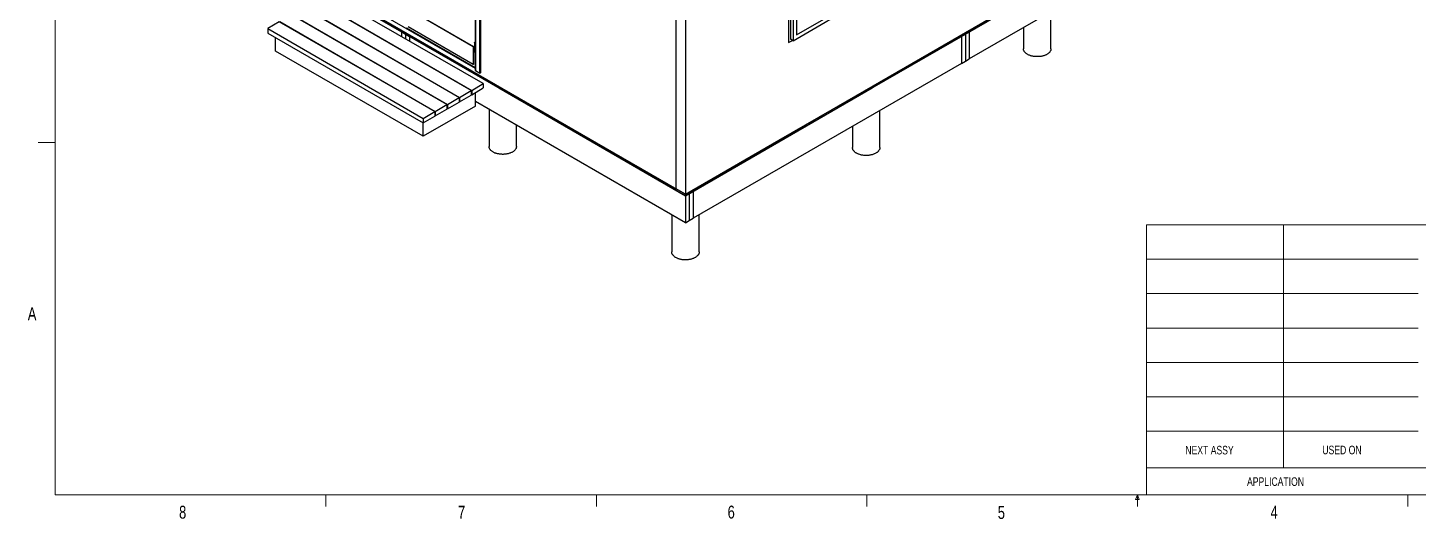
# Model space of a CAD drawing. Header units: inches. Extents: x 0.4 to 16.6, y 0.2 to 10.8.
# Drawn here: x 0.43 to 10.54, y 0.22 to 3.79 of the extents above; entities that cross this region are included whole.
import ezdxf

# ---------------------------------------------------------------- set-up
doc = ezdxf.new("R2010")
doc.units = ezdxf.units.IN
doc.header["$MEASUREMENT"] = 0
doc.styles.add('SLDTEXTSTYLE0', font='TXT', dxfattribs={"width": 0.75})

msp = doc.modelspace()

# ---------------------------------------------------------------- linework, layer by layer
at = {"color": 7, "linetype": 'Continuous', "lineweight": 18}
for p, q in [((0.626, 10.642), (0.626, 0.392)), ((0.626, 2.955), (0.501, 2.955)), ((8.567, 2.356), (16.376, 2.356)), ((8.567, 0.392), (8.567, 2.356)), ((9.565, 2.356), (9.565, 0.588)), ((8.567, 2.106), (10.545, 2.106)), ((8.567, 1.856), (10.545, 1.856)), ((8.567, 1.606), (10.545, 1.606)), ((8.567, 1.356), (10.545, 1.356)), ((8.567, 1.106), (10.545, 1.106)), ((8.567, 0.856), (10.545, 0.856)), ((8.567, 0.588), (11.926, 0.588)), ((16.376, 0.392), (0.626, 0.392)), ((2.595, 0.392), (2.595, 0.307)), ((4.564, 0.392), (4.564, 0.307)), ((6.532, 0.392), (6.532, 0.307)), ((8.488, 0.358), (8.501, 0.392)), ((8.514, 0.358), (8.488, 0.358)), ((8.501, 0.392), (8.501, 0.307)), ((8.501, 0.392), (8.514, 0.358)), ((10.47, 0.392), (10.47, 0.307))]:
    msp.add_line(p, q, dxfattribs=at)
at = {"color": 7, "linetype": 'Continuous', "lineweight": 25}
for p, q in [((3.147, 3.76), (1.139, 4.919)), ((1.206, 4.893), (5.145, 2.619)), ((3.683, 4.857), (3.683, 3.479)), ((3.715, 3.461), (3.715, 4.876)), ((3.718, 3.461), (3.718, 4.878)), ((3.724, 3.464), (3.724, 4.881)), ((5.212, 2.58), (9.285, 4.931)), ((9.229, 4.887), (7.277, 3.76)), ((3.682, 4.857), (3.682, 3.48)), ((9.229, 4.691), (7.277, 3.564)), ((2.497, 4.148), (3.855, 3.364)), ((2.497, 4.135), (3.855, 3.352)), ((2.663, 4.084), (3.682, 3.496)), ((5.962, 4.107), (5.962, 3.682)), ((5.963, 4.106), (5.963, 3.682)), ((5.977, 4.098), (5.977, 3.706)), ((5.995, 4.088), (5.995, 3.696)), ((6.02, 4.073), (6.02, 3.739)), ((7.249, 3.756), (7.927, 4.148)), ((7.249, 3.744), (7.927, 4.135)), ((3.653, 3.333), (2.522, 3.986)), ((2.525, 3.988), (3.657, 3.335)), ((3.741, 3.384), (2.61, 4.037)), ((5.145, 2.619), (5.145, 4.022)), ((5.212, 3.952), (5.212, 2.58)), ((5.995, 3.696), (6.504, 3.99)), ((3.476, 3.231), (2.345, 3.884)), ((2.348, 3.886), (3.48, 3.233)), ((3.565, 3.282), (2.433, 3.935)), ((2.437, 3.937), (3.568, 3.284)), ((3.194, 3.928), (3.668, 3.654)), ((3.195, 3.928), (3.669, 3.655)), ((6.02, 3.739), (6.236, 3.863)), ((7.872, 3.637), (7.872, 3.907)), ((2.256, 3.833), (2.172, 3.784)), ((2.172, 3.784), (3.303, 3.131)), ((2.172, 3.784), (2.172, 3.752)), ((2.172, 3.752), (3.303, 3.099)), ((3.388, 3.18), (2.256, 3.833)), ((2.26, 3.835), (3.391, 3.182)), ((3.147, 3.727), (3.147, 3.76)), ((3.147, 3.76), (3.176, 3.744)), ((3.181, 3.79), (3.682, 3.501)), ((3.668, 3.524), (3.194, 3.797)), ((6.57, 3.364), (7.249, 3.756)), ((7.277, 3.76), (7.249, 3.744)), ((7.249, 3.756), (7.249, 3.744)), ((7.277, 3.76), (7.277, 3.564)), ((7.672, 3.792), (7.672, 3.637)), ((2.228, 3.621), (2.228, 3.719)), ((3.176, 3.744), (3.176, 3.711)), ((3.176, 3.744), (3.204, 3.727)), ((3.204, 3.727), (3.204, 3.695)), ((5.212, 2.568), (3.204, 3.727)), ((3.669, 3.655), (3.668, 3.654)), ((3.668, 3.654), (3.668, 3.524)), ((3.669, 3.655), (3.669, 3.524)), ((3.677, 3.682), (3.677, 3.617)), ((7.22, 3.727), (5.269, 2.601)), ((5.963, 3.682), (5.962, 3.682)), ((5.963, 3.682), (5.991, 3.698)), ((5.995, 3.696), (5.977, 3.706)), ((6.57, 3.352), (7.249, 3.744)), ((7.249, 3.744), (7.22, 3.727)), ((7.22, 3.727), (7.22, 3.531)), ((7.249, 3.744), (7.249, 3.548)), ((3.303, 3.001), (2.228, 3.621)), ((7.22, 3.531), (7.249, 3.548)), ((7.249, 3.548), (7.277, 3.564)), ((3.669, 3.524), (3.668, 3.524)), ((3.683, 3.479), (3.715, 3.461)), ((3.724, 3.464), (3.718, 3.461)), ((7.22, 3.531), (5.269, 2.405)), ((3.657, 3.335), (3.741, 3.384)), ((3.657, 3.303), (3.741, 3.352)), ((3.741, 3.384), (3.741, 3.352)), ((3.855, 3.364), (3.855, 3.352)), ((3.855, 3.364), (5.212, 2.58)), ((3.855, 3.352), (5.212, 2.568)), ((5.891, 2.972), (6.57, 3.364)), ((5.891, 2.96), (6.57, 3.352)), ((6.57, 3.364), (6.57, 3.352)), ((3.48, 3.233), (3.565, 3.282)), ((3.48, 3.201), (3.565, 3.25)), ((3.565, 3.282), (3.565, 3.25)), ((3.565, 3.254), (3.568, 3.252)), ((3.568, 3.284), (3.653, 3.333)), ((3.568, 3.252), (3.653, 3.301)), ((3.568, 3.284), (3.568, 3.252)), ((3.653, 3.333), (3.653, 3.301)), ((3.653, 3.305), (3.657, 3.303)), ((3.657, 3.335), (3.657, 3.303)), ((3.685, 3.221), (3.685, 3.319)), ((5.212, 2.372), (3.685, 3.254)), ((3.685, 3.221), (3.303, 3.001)), ((3.303, 3.131), (3.388, 3.18)), ((3.303, 3.099), (3.388, 3.148)), ((3.388, 3.18), (3.388, 3.148)), ((3.388, 3.152), (3.391, 3.15)), ((3.391, 3.182), (3.476, 3.231)), ((3.391, 3.15), (3.476, 3.199)), ((3.391, 3.182), (3.391, 3.15)), ((3.476, 3.231), (3.476, 3.199)), ((3.476, 3.203), (3.48, 3.201)), ((3.48, 3.233), (3.48, 3.201)), ((3.783, 3.197), (3.783, 2.927)), ((3.813, 3.18), (3.811, 3.181)), ((6.599, 3.173), (6.597, 3.172)), ((6.627, 2.919), (6.627, 3.189)), ((3.303, 3.131), (3.303, 3.099)), ((3.303, 3.001), (3.303, 3.099)), ((3.983, 2.927), (3.983, 3.082)), ((6.427, 3.074), (6.427, 2.919)), ((5.212, 2.58), (5.891, 2.972)), ((5.212, 2.568), (5.891, 2.96)), ((5.891, 2.972), (5.891, 2.96)), ((5.212, 2.58), (5.145, 2.619)), ((5.24, 2.584), (5.212, 2.568)), ((5.212, 2.58), (5.212, 2.568)), ((5.212, 2.568), (5.212, 2.372)), ((5.269, 2.601), (5.24, 2.584)), ((5.24, 2.584), (5.24, 2.388)), ((5.269, 2.601), (5.269, 2.405)), ((5.112, 2.43), (5.112, 2.16)), ((5.312, 2.16), (5.312, 2.43)), ((5.142, 2.412), (5.141, 2.413)), ((5.212, 2.372), (5.24, 2.388)), ((5.24, 2.388), (5.269, 2.405)), ((5.284, 2.413), (5.282, 2.412))]:
    msp.add_line(p, q, dxfattribs=at)
at = {"color": 8, "linetype": 'Continuous', "lineweight": 25}
msp.add_line((3.182, 3.79), (3.682, 3.501), dxfattribs=at)
at = {"color": 7, "linetype": 'Continuous', "lineweight": 25, "flags": 128}
for points in [[(7.872, 3.637), (7.872, 3.637), (7.872, 3.634), (7.871, 3.631), (7.871, 3.628), (7.87, 3.625), (7.868, 3.622), (7.867, 3.619), (7.865, 3.616), (7.863, 3.613), (7.861, 3.611), (7.858, 3.608), (7.855, 3.605), (7.852, 3.603), (7.849, 3.6), (7.845, 3.598), (7.842, 3.596), (7.838, 3.594), (7.834, 3.592), (7.829, 3.59), (7.825, 3.588), (7.821, 3.587), (7.816, 3.586), (7.811, 3.584), (7.806, 3.583), (7.801, 3.582), (7.796, 3.581), (7.791, 3.581), (7.786, 3.58), (7.78, 3.58), (7.775, 3.58), (7.77, 3.58), (7.765, 3.58), (7.759, 3.58), (7.754, 3.581), (7.749, 3.581), (7.744, 3.582), (7.739, 3.583), (7.734, 3.584), (7.729, 3.585), (7.724, 3.587), (7.72, 3.588), (7.715, 3.59), (7.711, 3.592), (7.707, 3.593), (7.703, 3.595), (7.699, 3.598), (7.696, 3.6), (7.692, 3.602), (7.689, 3.605), (7.687, 3.607), (7.684, 3.61), (7.682, 3.613), (7.679, 3.615), (7.678, 3.618), (7.676, 3.621), (7.675, 3.624), (7.673, 3.627), (7.673, 3.63), (7.672, 3.633), (7.672, 3.636), (7.672, 3.637)], [(3.983, 2.927), (3.983, 2.927), (3.983, 2.924), (3.982, 2.921), (3.981, 2.918), (3.98, 2.915), (3.979, 2.912), (3.978, 2.909), (3.976, 2.906), (3.974, 2.903), (3.971, 2.9), (3.969, 2.898), (3.966, 2.895), (3.963, 2.893), (3.96, 2.89), (3.956, 2.888), (3.953, 2.886), (3.949, 2.884), (3.945, 2.882), (3.94, 2.88), (3.936, 2.878), (3.931, 2.877), (3.927, 2.875), (3.922, 2.874), (3.917, 2.873), (3.912, 2.872), (3.907, 2.871), (3.902, 2.87), (3.897, 2.87), (3.891, 2.87), (3.886, 2.869), (3.881, 2.869), (3.876, 2.87), (3.87, 2.87), (3.865, 2.87), (3.86, 2.871), (3.855, 2.872), (3.85, 2.873), (3.845, 2.874), (3.84, 2.875), (3.835, 2.876), (3.831, 2.878), (3.826, 2.879), (3.822, 2.881), (3.818, 2.883), (3.814, 2.885), (3.81, 2.887), (3.807, 2.89), (3.803, 2.892), (3.8, 2.894), (3.797, 2.897), (3.795, 2.9), (3.792, 2.902), (3.79, 2.905), (3.788, 2.908), (3.787, 2.911), (3.785, 2.914), (3.784, 2.917), (3.784, 2.92), (3.783, 2.923), (3.783, 2.926), (3.783, 2.927)], [(6.627, 2.919), (6.627, 2.919), (6.627, 2.915), (6.627, 2.912), (6.626, 2.909), (6.625, 2.906), (6.624, 2.903), (6.622, 2.901), (6.62, 2.898), (6.618, 2.895), (6.616, 2.892), (6.613, 2.89), (6.611, 2.887), (6.608, 2.884), (6.604, 2.882), (6.601, 2.88), (6.597, 2.878), (6.593, 2.875), (6.589, 2.874), (6.585, 2.872), (6.581, 2.87), (6.576, 2.868), (6.571, 2.867), (6.567, 2.866), (6.562, 2.865), (6.557, 2.864), (6.552, 2.863), (6.546, 2.862), (6.541, 2.862), (6.536, 2.861), (6.531, 2.861), (6.525, 2.861), (6.52, 2.861), (6.515, 2.862), (6.51, 2.862), (6.504, 2.863), (6.499, 2.863), (6.494, 2.864), (6.489, 2.866), (6.485, 2.867), (6.48, 2.868), (6.475, 2.87), (6.471, 2.871), (6.467, 2.873), (6.462, 2.875), (6.459, 2.877), (6.455, 2.879), (6.451, 2.881), (6.448, 2.884), (6.445, 2.886), (6.442, 2.889), (6.439, 2.891), (6.437, 2.894), (6.435, 2.897), (6.433, 2.9), (6.431, 2.903), (6.43, 2.906), (6.429, 2.909), (6.428, 2.912), (6.428, 2.915), (6.427, 2.918), (6.427, 2.919)], [(5.312, 2.16), (5.312, 2.159), (5.312, 2.156), (5.312, 2.153), (5.311, 2.15), (5.31, 2.147), (5.309, 2.144), (5.307, 2.141), (5.305, 2.138), (5.303, 2.136), (5.301, 2.133), (5.298, 2.13), (5.295, 2.128), (5.292, 2.125), (5.289, 2.123), (5.286, 2.12), (5.282, 2.118), (5.278, 2.116), (5.274, 2.114), (5.27, 2.112), (5.265, 2.111), (5.261, 2.109), (5.256, 2.108), (5.251, 2.107), (5.246, 2.105), (5.241, 2.104), (5.236, 2.104), (5.231, 2.103), (5.226, 2.102), (5.221, 2.102), (5.215, 2.102), (5.21, 2.102), (5.205, 2.102), (5.2, 2.102), (5.194, 2.103), (5.189, 2.103), (5.184, 2.104), (5.179, 2.105), (5.174, 2.106), (5.169, 2.107), (5.165, 2.109), (5.16, 2.11), (5.156, 2.112), (5.151, 2.114), (5.147, 2.116), (5.143, 2.118), (5.14, 2.12), (5.136, 2.122), (5.133, 2.125), (5.13, 2.127), (5.127, 2.13), (5.124, 2.132), (5.122, 2.135), (5.12, 2.138), (5.118, 2.141), (5.116, 2.143), (5.115, 2.146), (5.114, 2.149), (5.113, 2.152), (5.112, 2.155), (5.112, 2.159), (5.112, 2.16)]]:
    msp.add_lwpolyline(points, dxfattribs=at)
at = {"color": 7, "linetype": 'Continuous', "lineweight": 25}
for points, knots in [([(3.682, 3.679), (3.682, 3.679), (3.681, 3.679), (3.679, 3.68), (3.678, 3.68), (3.677, 3.681), (3.677, 3.682), (3.677, 3.683), (3.678, 3.684), (3.679, 3.685), (3.681, 3.686), (3.682, 3.686), (3.682, 3.686)], [0, 0, 0, 0, 0.094548, 0.195911, 0.297274, 0.398637, 0.5, 0.601363, 0.702726, 0.804089, 0.905452, 1, 1, 1, 1]), ([(3.677, 3.617), (3.677, 3.617), (3.677, 3.616), (3.678, 3.615), (3.679, 3.614), (3.681, 3.614), (3.682, 3.614), (3.682, 3.613)], [0, 0, 0, 0, 0.202726, 0.405452, 0.608178, 0.810905, 1, 1, 1, 1])]:
    msp.add_open_spline(points, degree=3, knots=knots, dxfattribs=at)
for points in [[(3.682, 3.48), (3.682, 3.48), (3.682, 3.48), (3.683, 3.479), (3.683, 3.479)], [(3.718, 3.461), (3.718, 3.461), (3.718, 3.461), (3.717, 3.46), (3.716, 3.461), (3.715, 3.461), (3.715, 3.461)]]:
    msp.add_open_spline(points, degree=3, dxfattribs=at)

# ---------------------------------------------------------------- texts
at = {"color": 7, "linetype": 'Continuous', "lineweight": 0, "attachment_point": 1, "style": 'SLDTEXTSTYLE0'}
for s, insert, char_height in [('A', (0.426, 1.756), 0.0937), ('NEXT ASSY', (8.85, 0.749), 0.0625), ('USED ON', (9.847, 0.75), 0.0625), ('APPLICATION', (9.299, 0.52), 0.0625), ('8', (1.527, 0.313), 0.0937), ('7', (3.557, 0.313), 0.0937), ('6', (5.519, 0.314), 0.0937), ('5', (7.485, 0.311), 0.0937), ('4', (9.47, 0.314), 0.0937)]:
    msp.add_mtext(s, dxfattribs=dict(at, insert=insert, char_height=char_height))

doc.saveas('drawing.dxf')
